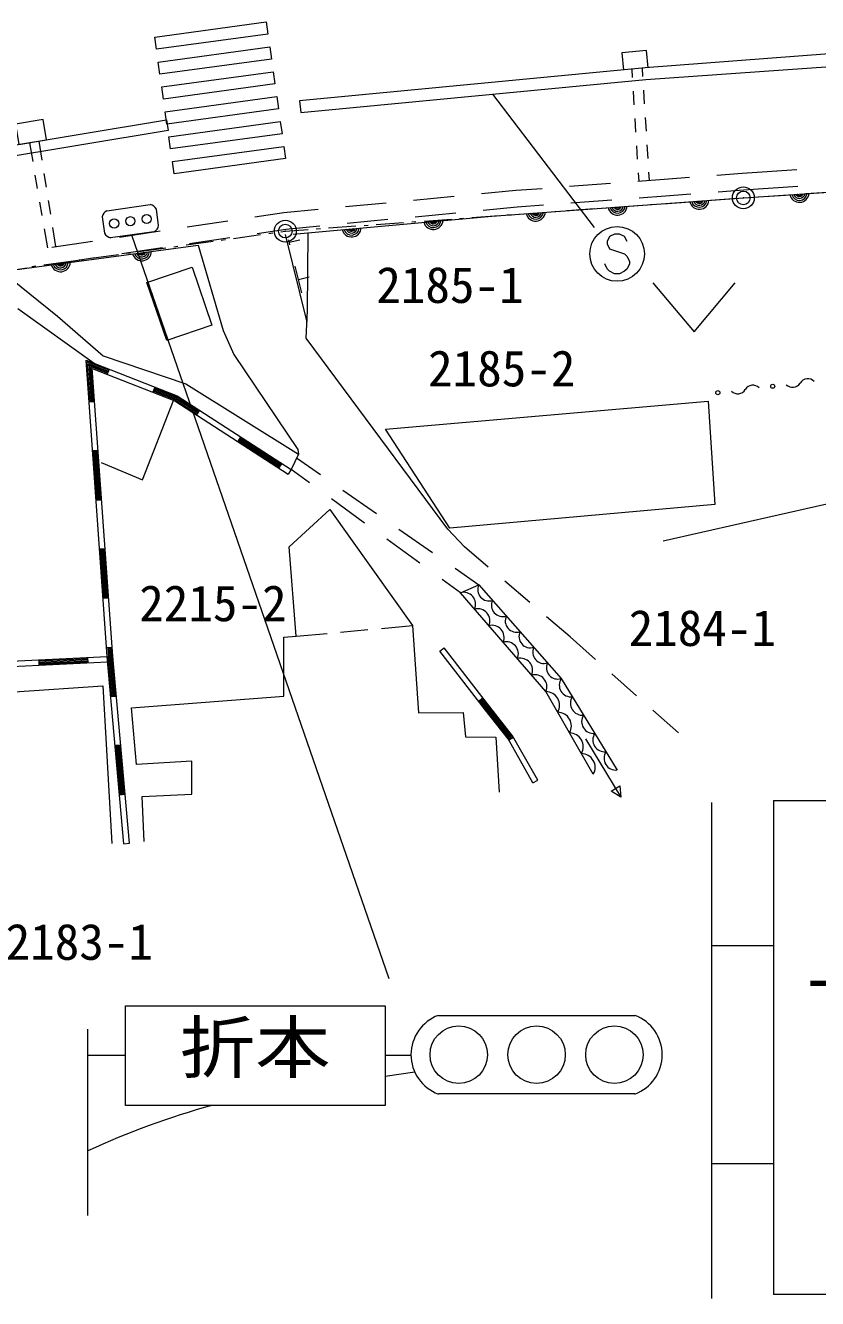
# Model space of a CAD drawing. Units: millimetres, scale not verified. Extents: x 40000 to 680000, y 20000 to 380000.
# Drawn here: x 174186 to 203148, y 228899 to 275436 of the extents above; entities that cross this region are included whole.
import ezdxf
from ezdxf.enums import TextEntityAlignment as Align

# ---------------------------------------------------------------- set-up
doc = ezdxf.new("R2010")
doc.units = ezdxf.units.MM
doc.header["$LTSCALE"] = 1000
doc.header["$PDMODE"] = 32
doc.header["$PDSIZE"] = 500
for name, color, linetype, lineweight in [('M-BGD', 7, 'Continuous', 13), ('M-BMK-ROW', 30, 'Continuous', 13), ('M-STR-HTXT', 7, 'Continuous', 13), ('M-STR-STRC', 7, 'Continuous', 13)]:
    doc.layers.add(name, color=color, linetype=linetype, lineweight=lineweight)
doc.layers.add('M-BMK-HTXT', color=7, linetype='Continuous')
doc.styles.add('ＭＳ ゴシック', font='')
doc.styles.get('ＭＳ ゴシック').set_extended_font_data('MS Gothic')

msp = doc.modelspace()

# ---------------------------------------------------------------- linework, layer by layer
at = {"layer": 'M-BGD'}
for p, q in [((196352, 273835), (196370, 273536)), ((196730, 273871), (196749, 273569)), ((196402, 273037), (196433, 272538)), ((196781, 273070), (196812, 272571)), ((196464, 272039), (196495, 271540)), ((196844, 272072), (196876, 271573)), ((174332, 271150), (174450, 270461)), ((174669, 271206), (174781, 270513)), ((196527, 271041), (196558, 270542)), ((196907, 271074), (196939, 270575)), ((174533, 269968), (174617, 269475)), ((174860, 270020), (174940, 269526)), ((196589, 270043), (196608, 269744)), ((196971, 270076), (196990, 269773)), ((199466, 269963), (200397, 270035)), ((200397, 270035), (202388, 270169)), ((192117, 269409), (193083, 269481)), ((194080, 269555), (195576, 269667)), ((196573, 269742), (197538, 269814)), ((197538, 269814), (198469, 269886)), ((200440, 269426), (202423, 269559)), ((174701, 268982), (174785, 268489)), ((175019, 269032), (175098, 268539)), ((188371, 269051), (189864, 269194)), ((190859, 269289), (192117, 269409)), ((194129, 268947), (195625, 269059)), ((196622, 269133), (197585, 269205)), ((197585, 269205), (198514, 269277)), ((199511, 269354), (200440, 269426)), ((177161, 268663), (178745, 268887)), ((179055, 268123), (178972, 268717)), ((182570, 268440), (183629, 268599)), ((183629, 268599), (184886, 268719)), ((185882, 268814), (187375, 268956)), ((188433, 268444), (189927, 268587)), ((190922, 268682), (192169, 268801)), ((192169, 268801), (193131, 268873)), ((176991, 268437), (177075, 267843)), ((180098, 268071), (181581, 268293)), ((183703, 267993), (184949, 268112)), ((185945, 268207), (187438, 268349)), ((174869, 267996), (174986, 267306)), ((175178, 268045), (175289, 267352)), ((178885, 267897), (177301, 267673)), ((177625, 267701), (179109, 267923)), ((180180, 267466), (181663, 267688)), ((182652, 267836), (183703, 267993)), ((183685, 267789), (184475, 264590)), ((183858, 267411), (183810, 267605)), ((183834, 267508), (184222, 267604)), ((195547, 267721), (195457, 267540)), ((195729, 267812), (195547, 267721)), ((195911, 267812), (195729, 267812)), ((196093, 267721), (195911, 267812)), ((196184, 267540), (196093, 267721)), ((173425, 266456), (180498, 267409)), ((175153, 267331), (176636, 267553)), ((177707, 267096), (179191, 267318)), ((195457, 267540), (195457, 267449)), ((195457, 267449), (195547, 267267)), ((195547, 267267), (196093, 267085)), ((175235, 266727), (176718, 266948)), ((195457, 266540), (195366, 266721)), ((196093, 267085), (196184, 266994)), ((196184, 266994), (196275, 266812)), ((196275, 266721), (196184, 266540)), ((196275, 266812), (196275, 266721)), ((173195, 266422), (174246, 266579)), ((184289, 265663), (184049, 266634)), ((184169, 266149), (184558, 266245)), ((195547, 266449), (195457, 266540)), ((195729, 266358), (195547, 266449)), ((195911, 266358), (195729, 266358)), ((196093, 266449), (195911, 266358)), ((196184, 266540), (196093, 266449)), ((197131, 266031), (198631, 264231)), ((198631, 264231), (200131, 266031)), ((173908, 265092), (176703, 263087)), ((177176, 252368), (176403, 263204)), ((176403, 263204), (179737, 261896)), ((176552, 261679), (176448, 263144)), ((177229, 262838), (176448, 263144)), ((176492, 263084), (176592, 261682)), ((176492, 263084), (177214, 262800)), ((176632, 261685), (176537, 263023)), ((177199, 262763), (176537, 263023)), ((176581, 262963), (176672, 261688)), ((176581, 262963), (177185, 262726)), ((177375, 252384), (176625, 262902)), ((176625, 262902), (179645, 261717)), ((177243, 262875), (177170, 262689)), ((178919, 262217), (178846, 262031)), ((179664, 261753), (178860, 262068)), ((178875, 262105), (179682, 261789)), ((179700, 261824), (178889, 262143)), ((178904, 262180), (179719, 261860)), ((176512, 261676), (176712, 261691)), ((179645, 261717), (183788, 259033)), ((179664, 261753), (180457, 261239)), ((180478, 261272), (179682, 261789)), ((179700, 261824), (180500, 261306)), ((180522, 261340), (179719, 261860)), ((179737, 261896), (183897, 259201)), ((180544, 261373), (180435, 261205)), ((182054, 260394), (181946, 260227)), ((181967, 260260), (183478, 259281)), ((181989, 260294), (183500, 259315)), ((182011, 260327), (183521, 259348)), ((182033, 260361), (183543, 259382)), ((176840, 259895), (176640, 259881)), ((176808, 258088), (176680, 259884)), ((176848, 258091), (176720, 259887)), ((176888, 258094), (176760, 259890)), ((176928, 258097), (176800, 259892)), ((183456, 259248), (183565, 259416)), ((184101, 259626), (184970, 259021)), ((183897, 259201), (183788, 259033)), ((184566, 258714), (183897, 259201)), ((185791, 258450), (187022, 257594)), ((176768, 258086), (176968, 258100)), ((186588, 257244), (185375, 258126)), ((187843, 257023), (189074, 256166)), ((190244, 256375), (189626, 257025)), ((188611, 255774), (187397, 256656)), ((177096, 256304), (176896, 256290)), ((177064, 254498), (176936, 256293)), ((177104, 254500), (176976, 256296)), ((177144, 254503), (177016, 256299)), ((177184, 254506), (177056, 256302)), ((191108, 255638), (190244, 256375)), ((189895, 255595), (190764, 254991)), ((190089, 254700), (189419, 255186)), ((192630, 254340), (191717, 255119)), ((177024, 254495), (177224, 254509)), ((194102, 253083), (193238, 253820)), ((184081, 253110), (185212, 253213)), ((185710, 253259), (186705, 253350)), ((187203, 253396), (188334, 253499)), ((177152, 252699), (177352, 252713)), ((177192, 252702), (177216, 252371)), ((177255, 252374), (177232, 252705)), ((177272, 252708), (177295, 252377)), ((177335, 252381), (177312, 252711)), ((195032, 252260), (194102, 253083)), ((173021, 252167), (177176, 252368)), ((174669, 252247), (174679, 252047)), ((174671, 252207), (176469, 252294)), ((174673, 252167), (176471, 252254)), ((176477, 252134), (176467, 252334)), ((177176, 252368), (177185, 252168)), ((177785, 245524), (177176, 252368)), ((177346, 250906), (177216, 252371)), ((177255, 252374), (177386, 250909)), ((177426, 250913), (177295, 252377)), ((177335, 252381), (177466, 250917)), ((177984, 245541), (177375, 252384)), ((189338, 252566), (189496, 252689)), ((191006, 250406), (189338, 252566)), ((191164, 250529), (189496, 252689)), ((173177, 251974), (177185, 252168)), ((174675, 252127), (176473, 252214)), ((174677, 252087), (176475, 252174)), ((196530, 250935), (195631, 251730)), ((177306, 250902), (177505, 250920)), ((190751, 250737), (190909, 250859)), ((191133, 250504), (190878, 250834)), ((190783, 250761), (191038, 250431)), ((191069, 250455), (190814, 250786)), ((190846, 250810), (191101, 250480)), ((191006, 250406), (191164, 250529)), ((191830, 249354), (191006, 250406)), ((191038, 250431), (191864, 249376)), ((191897, 249398), (191069, 250455)), ((191101, 250480), (191930, 249421)), ((191964, 249443), (191133, 250504)), ((191997, 249465), (191164, 250529)), ((198059, 249583), (197129, 250405)), ((191964, 249443), (191992, 249392)), ((192915, 247846), (191997, 249465)), ((177665, 249127), (177466, 249109)), ((177665, 247320), (177506, 249113)), ((177705, 247324), (177546, 249117)), ((177745, 247327), (177585, 249120)), ((177785, 247331), (177625, 249124)), ((192741, 247747), (191830, 249354)), ((191853, 249313), (192027, 249412)), ((191888, 249333), (191864, 249376)), ((191897, 249398), (191923, 249353)), ((191958, 249373), (191930, 249421)), ((194659, 249362), (195951, 247222)), ((192741, 247747), (192915, 247846)), ((195597, 247446), (195918, 247640)), ((195918, 247640), (195951, 247222)), ((177626, 247317), (177825, 247334)), ((195951, 247222), (195597, 247446)), ((177785, 245524), (177984, 245541))]:
    msp.add_line(p, q, dxfattribs=at)
for points in [[(196953, 273891), (196896, 274517), (195996, 274435), (196054, 273807)], [(208769, 274560), (203575, 274400), (196844, 273882)], [(196868, 273463), (203617, 273936), (208771, 274139)], [(196844, 273882), (184209, 272675), (184249, 272257), (196868, 273463)], [(183979, 267810), (191240, 268467), (200435, 269134), (210527, 269807), (220961, 269916), (226400, 269961), (229239, 269916)], [(189626, 257025), (184448, 263999), (184495, 265016), (184519, 267859)], [(180498, 267409), (181414, 264279), (181800, 263413), (184149, 259934), (184169, 259767)], [(173337, 266443), (175360, 264812), (177021, 263358), (180046, 262336), (184169, 259767), (183897, 259201)], [(176957, 259455), (178471, 258832), (179599, 261731)], [(197507, 256602), (205919, 258503), (206838, 255138), (208147, 255372), (209304, 251156), (208447, 250860), (209008, 248258)], [(178527, 245601), (178449, 247252), (180272, 247330), (180272, 248545), (178247, 248421), (178060, 250493), (183637, 250913), (183629, 253079), (184081, 253110), (183832, 256381), (185312, 257737), (188334, 253499), (188552, 250306), (190188, 250321), (190281, 249433), (191387, 249418), (191512, 247408)], [(194949, 248063), (193215, 251086), (190089, 254700), (190764, 254991), (193776, 251563), (195822, 248219)], [(173397, 244921), (173132, 249190), (173849, 249237), (173787, 251075), (177012, 251293), (177339, 245529)]]:
    msp.add_lwpolyline(points, dxfattribs=at)
for points in [[(163396, 269338), (179341, 271980), (179405, 271594), (163460, 268952)], [(173948, 271087), (174955, 271254), (174832, 271996), (173825, 271829)], [(180282, 266605), (181002, 264486), (179349, 263925), (178629, 266043)], [(187356, 260678), (199147, 261702), (199396, 257921), (189708, 257058)]]:
    msp.add_lwpolyline(points, close=True, dxfattribs=at)
for centre, radius in [((178617, 268364), 167), ((177429, 268196), 167), ((178023, 268280), 167), ((195820, 267085), 1000), ((199503, 262012), 75), ((201510, 262246), 75)]:
    msp.add_circle(centre, radius, dxfattribs=at)
for centre, radius, start, end in [((198825, 269072), 354, 192.9464, 355.3516), ((198825, 269072), 283, 195.1704, 353.1275), ((198825, 269072), 212, 198.9168, 349.3812), ((198825, 269072), 142, 206.6285, 341.6695), ((198825, 269072), 100, 216.9462, 331.3518), ((202484, 269325), 354, 192.6136, 355.0187), ((202484, 269325), 283, 194.8376, 352.7947), ((202484, 269325), 212, 198.5839, 349.0484), ((202484, 269325), 142, 206.2957, 341.3367), ((202484, 269325), 100, 216.6133, 331.019), ((177290, 268389), 302, 115.1685, 170.9173), ((178686, 268572), 320, 26.8395, 79.2463), ((192841, 268638), 354, 192.9464, 355.3516), ((192841, 268638), 283, 195.1704, 353.1275), ((192841, 268638), 212, 198.9168, 349.3812), ((192841, 268638), 142, 206.6285, 341.6695), ((192841, 268638), 100, 216.9462, 331.3518), ((195833, 268855), 354, 192.9464, 355.3516), ((195833, 268855), 283, 195.1704, 353.1275), ((195833, 268855), 212, 198.9168, 349.3812), ((195833, 268855), 142, 206.6285, 341.6695), ((195833, 268855), 100, 216.9462, 331.3518), ((178743, 268181), 318, 296.6131, 349.4727), ((189098, 268328), 354, 193.9681, 356.3733), ((189098, 268328), 283, 196.1921, 354.1492), ((189098, 268328), 212, 199.9385, 350.4029), ((189098, 268328), 142, 207.6502, 342.6912), ((189098, 268328), 100, 217.9678, 332.3735), ((177354, 267978), 310, 205.8623, 260.2235), ((186110, 268057), 354, 193.9681, 356.3733), ((186110, 268057), 283, 196.1921, 354.1492), ((186110, 268057), 212, 199.9385, 350.4029), ((186110, 268057), 142, 207.6502, 342.6912), ((186110, 268057), 100, 217.9678, 332.3735), ((178441, 267187), 354, 196.4702, 358.8753), ((178441, 267187), 283, 198.6942, 356.6513), ((178441, 267187), 212, 202.4405, 352.905), ((178441, 267187), 142, 210.1523, 345.1932), ((178441, 267187), 100, 220.4699, 334.8756), ((175468, 266786), 354, 196.4702, 358.8753), ((175468, 266786), 283, 198.6942, 356.6513), ((175468, 266786), 212, 202.4405, 352.905), ((175468, 266786), 142, 210.1523, 345.1932), ((175468, 266786), 100, 220.4699, 334.8756), ((202790, 262196), 323, 44.4267, 148.8575), ((200231, 262296), 323, 224.4267, 328.8575), ((200783, 261962), 323, 44.4267, 148.8575), ((202237, 262530), 323, 224.4267, 328.8575), ((190204, 254273), 442, 336.6171, 105.0987), ((191138, 254813), 414, 154.6577, 287.9596), ((190725, 253671), 442, 336.6171, 105.0987), ((191640, 254242), 414, 154.6577, 287.9596), ((192142, 253671), 414, 154.6577, 287.9596), ((191246, 253068), 442, 336.6171, 105.0987), ((192644, 253100), 414, 154.6577, 287.9596), ((191767, 252466), 442, 336.6171, 105.0987), ((193146, 252529), 414, 154.6577, 287.9596), ((192288, 251864), 442, 336.6171, 105.0987), ((193648, 251957), 414, 154.6577, 287.9596), ((192809, 251261), 442, 336.6171, 105.0987), ((194136, 251324), 432, 146.4083, 276.5084), ((193211, 250581), 504, 330.1427, 89.5589), ((194545, 250655), 432, 146.4083, 276.5084), ((193645, 249826), 504, 330.1427, 89.5589), ((194954, 249986), 432, 146.4083, 276.5084), ((194078, 249070), 504, 330.1427, 89.5589), ((195364, 249318), 432, 146.4083, 276.5084), ((194512, 248315), 504, 330.1427, 89.5589), ((195773, 248649), 432, 146.4083, 276.5084)]:
    msp.add_arc(centre, radius, start, end, dxfattribs=at)
at = {"layer": 'M-BMK-ROW'}
for p, q in [((197488, 268920), (198485, 268993)), ((198784, 269014), (198934, 269025)), ((199233, 269047), (200231, 269119)), ((200530, 269140), (200680, 269150)), ((200979, 269170), (201977, 269237)), ((202276, 269257), (202426, 269267)), ((202725, 269287), (203723, 269353)), ((191803, 268508), (191952, 268519)), ((192252, 268541), (193249, 268613)), ((193548, 268635), (193698, 268645)), ((193997, 268667), (194994, 268739)), ((195294, 268761), (195443, 268772)), ((195742, 268794), (196740, 268866)), ((197039, 268888), (197189, 268899)), ((185270, 268034), (186267, 268106)), ((186566, 268128), (186716, 268139)), ((187015, 268161), (188013, 268233)), ((188312, 268255), (188462, 268266)), ((188761, 268287), (189758, 268360)), ((190057, 268381), (190207, 268392)), ((190506, 268414), (191504, 268486)), ((181347, 267592), (181495, 267613)), ((181793, 267654), (182783, 267793)), ((183080, 267834), (183229, 267855)), ((183526, 267897), (183687, 267919)), ((183687, 267919), (184522, 267980)), ((184821, 268001), (184971, 268012)), ((177881, 267107), (178029, 267128)), ((178326, 267169), (179317, 267308)), ((179614, 267349), (179762, 267370)), ((180059, 267412), (181050, 267550)), ((174860, 266684), (175850, 266823)), ((176147, 266864), (176296, 266885)), ((176593, 266927), (177584, 267065)), ((174414, 266622), (174563, 266643))]:
    msp.add_line(p, q, dxfattribs=at)
for centre in [(200435, 269134), (183687, 267919)]:
    msp.add_circle(centre, 400, dxfattribs=at)
for p in [(200435, 269134), (183687, 267919)]:
    msp.add_point(p, dxfattribs=at)
at = {"layer": 'M-STR-HTXT'}
for p, q in [((191264, 272927), (194986, 268052)), ((187486, 240587), (178081, 267769)), ((199267, 239023), (199267, 234163)), ((199267, 234272), (199267, 229412))]:
    msp.add_line(p, q, dxfattribs=at)
at = {"layer": 'M-STR-STRC'}
for p, q in [((201542, 247109), (201542, 229042)), ((199267, 247033), (199267, 228899)), ((199267, 241810), (201542, 241810)), ((177841, 235959), (177841, 239599)), ((177841, 239599), (187336, 239599)), ((187336, 239599), (187336, 235959)), ((189283, 239248), (196467, 239248)), ((176467, 231930), (176467, 238748)), ((177841, 237779), (176467, 237779)), ((188283, 237779), (187336, 237779)), ((188425, 237169), (187336, 237013)), ((187336, 235959), (177841, 235959)), ((196467, 236376), (189283, 236376)), ((199267, 233839), (201542, 233839))]:
    msp.add_line(p, q, dxfattribs=at)
for points in [[(178911, 275008), (182988, 275563), (183051, 275118), (178974, 274563)], [(179040, 274098), (183117, 274653), (183181, 274208), (179103, 273653)], [(179169, 273189), (183247, 273744), (183310, 273298), (179232, 272743)], [(179298, 272279), (183376, 272834), (183439, 272388), (179361, 271833)], [(179427, 271369), (183505, 271924), (183568, 271478), (179491, 270923)], [(179557, 270459), (183634, 271014), (183697, 270569), (179620, 270014)]]:
    msp.add_lwpolyline(points, close=True, dxfattribs=at)
msp.add_lwpolyline([(201542, 247109), (223602, 247109), (223602, 229042), (201542, 229042)], dxfattribs=at)
for centre in [(190029, 237812), (192875, 237812), (195721, 237812)]:
    msp.add_circle(centre, 1050, dxfattribs=at)
for centre, radius, start, end in [((189814, 237812), 1532, 110.3055, 249.6945), ((195936, 237812), 1532, 290.3055, 69.6945), ((189125, 206744), 30323, 105.5299, 114.6726)]:
    msp.add_arc(centre, radius, start, end, dxfattribs=at)

# ---------------------------------------------------------------- texts
at = {"layer": 'M-BMK-HTXT', "style": 'ＭＳ ゴシック'}
for s, p in [('2185-1', (189708, 264896)), ('2185-2', (191601, 261846)), ('2215-2', (181040, 253261)), ('2184-1', (198936, 252357)), ('2183-1', (176155, 240885))]:
    msp.add_text(s, height=1320, dxfattribs=at).set_placement(p, align=Align.BOTTOM_CENTER)
at = {"layer": 'M-STR-STRC', "style": 'ＭＳ ゴシック'}
msp.add_text('下関', height=1833, dxfattribs=at).set_placement((205251, 238048), align=Align.BOTTOM_CENTER)
at = {"layer": 'M-STR-STRC', "style": 'ＭＳ ゴシック', "width": 1.1}
msp.add_text('折本', height=1833, dxfattribs=at).set_placement((182590, 236613), align=Align.BOTTOM_CENTER)

doc.saveas('drawing.dxf')
